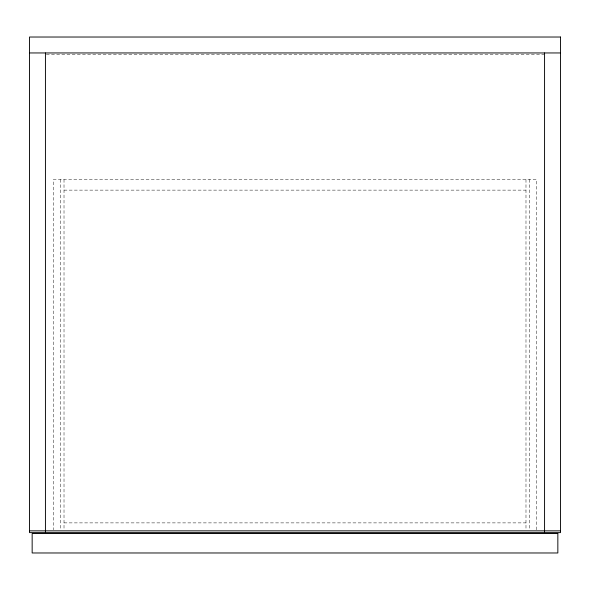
<?xml version="1.0" encoding="UTF-8"?>
<svg xmlns="http://www.w3.org/2000/svg" width="590" height="590" viewBox="0 0 590 590"><rect width="100%" height="100%" fill="white"/><g stroke="black" fill="none" stroke-linecap="round" stroke-linejoin="round"><path stroke-width="0.44" stroke-dasharray="2.95 2.21" d="M46.352 54.723L544.57 54.723M64.015 190.128L525.985 190.128M64.015 522.888L525.985 522.888M536.605 529.82L536.605 179.508L53.395 179.508L53.395 529.827M529.525 179.508L529.525 529.82M525.985 179.508L525.985 529.82M64.015 179.508L64.015 529.827M60.475 179.508L60.475 529.827"/><path stroke-width="0.89" d="M29.5 52.953L560.5 52.953M29.5 530.852L560.5 530.852M544.57 52.953L544.57 532.623M45.43 52.953L45.43 532.623M560.5 37.023L29.5 37.023L29.5 532.623L560.5 532.623L560.5 37.023M557.845 533.508L32.155 533.508L32.155 552.977L557.845 552.977L557.845 533.508"/></g></svg>
